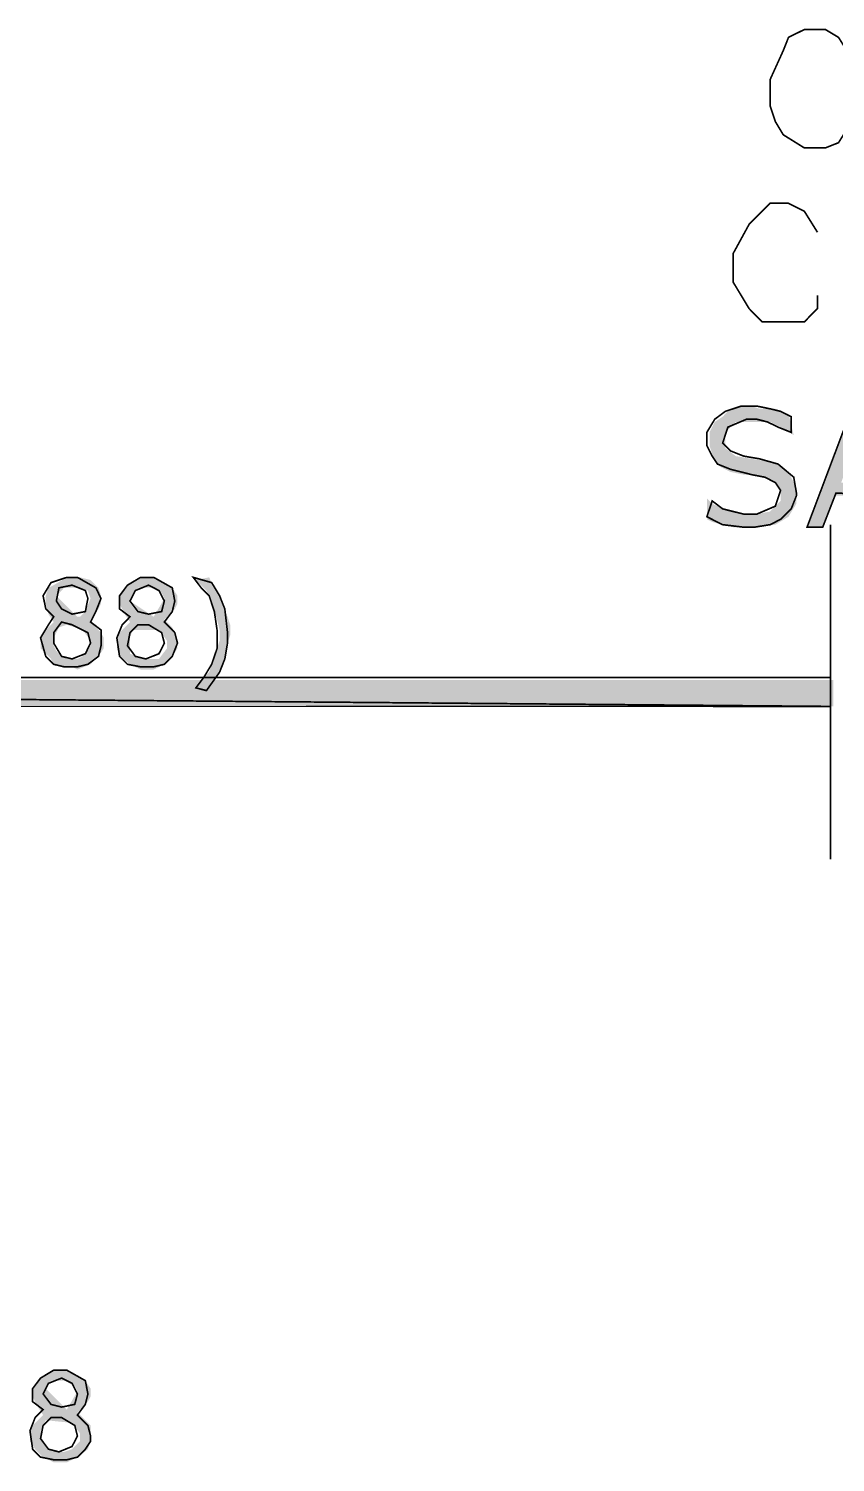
# Model space of a CAD drawing. Header units: millimetres. Extents: x 688550 to 690417, y 7458888 to 7459543.
# Drawn here: x 689886.44 to 689909.13, y 7459308.94 to 7459349.27 of the extents above; entities that cross this region are included whole.
import ezdxf

# ---------------------------------------------------------------- set-up
doc = ezdxf.new("R2010")
doc.units = ezdxf.units.MM
doc.header["$LTSCALE"] = 3
doc.header["$MEASUREMENT"] = 0
doc.layers.add('H', color=7, linetype='Continuous')
doc.layers.add('P', color=7, linetype='Continuous')

msp = doc.modelspace()

# ---------------------------------------------------------------- hatches: boundary and pattern name
at = {"layer": 'H', "linetype": 'Continuous'}
for points in [[(689906.701, 7459335.244), (689906.55, 7459335.244), (689906.256, 7459335.244), (689905.958, 7459335.315), (689905.664, 7459335.391), (689905.513, 7459335.466), (689905.513, 7459336.059), (689905.664, 7459335.907), (689905.958, 7459335.76), (689906.327, 7459335.685), (689906.626, 7459335.613), (689906.92, 7459335.613), (689907.293, 7459335.685), (689907.587, 7459335.983), (689907.587, 7459336.206), (689907.516, 7459336.428), (689907.293, 7459336.575), (689906.92, 7459336.722), (689906.55, 7459336.722), (689906.18, 7459336.798), (689905.886, 7459336.945), (689905.735, 7459337.096), (689905.588, 7459337.537), (689905.588, 7459337.911), (689905.735, 7459338.205), (689905.958, 7459338.352), (689906.105, 7459338.503), (689906.55, 7459338.65), (689906.773, 7459338.65), (689906.995, 7459338.574), (689907.293, 7459338.574), (689907.44, 7459338.574), (689907.587, 7459338.503), (689907.81, 7459338.427), (689907.957, 7459337.835), (689907.587, 7459338.058), (689907.44, 7459338.133), (689907.293, 7459338.205), (689906.995, 7459338.205), (689906.626, 7459338.205), (689906.327, 7459338.205), (689906.105, 7459337.982), (689906.033, 7459337.835), (689906.033, 7459337.613), (689906.033, 7459337.466), (689906.327, 7459337.243), (689906.773, 7459337.167), (689907.218, 7459337.096), (689907.516, 7459337.02), (689907.81, 7459336.798), (689908.033, 7459336.353), (689908.033, 7459336.059), (689908.033, 7459335.907), (689907.81, 7459335.538), (689907.44, 7459335.315), (689906.92, 7459335.244), (689906.701, 7459335.244)], [(689911.367, 7459335.244), (689910.847, 7459335.244), (689910.553, 7459336.13), (689910.406, 7459336.5), (689909.885, 7459338.133), (689909.293, 7459336.5), (689910.406, 7459336.5), (689910.553, 7459336.13), (689909.146, 7459336.13), (689908.772, 7459335.244), (689908.331, 7459335.244), (689909.587, 7459338.503), (689910.183, 7459338.503), (689911.367, 7459335.244)], [(689887.81, 7459331.241), (689887.658, 7459331.317), (689887.436, 7459331.317), (689887.142, 7459331.388), (689887.066, 7459331.539), (689886.772, 7459331.833), (689886.772, 7459332.132), (689886.844, 7459332.279), (689887.142, 7459332.577), (689887.289, 7459332.426), (689887.142, 7459332.132), (689887.142, 7459331.909), (689887.217, 7459331.762), (689887.364, 7459331.611), (689887.511, 7459331.539), (689887.81, 7459331.539), (689887.957, 7459331.611), (689888.179, 7459331.909), (689888.179, 7459332.056), (689887.957, 7459332.354), (689887.511, 7459332.501), (689887.289, 7459332.426), (689887.142, 7459332.577), (689886.995, 7459332.799), (689886.919, 7459333.093), (689886.919, 7459333.316), (689886.995, 7459333.539), (689887.142, 7459333.614), (689887.511, 7459333.833), (689887.658, 7459333.833), (689887.881, 7459333.833), (689888.179, 7459333.761), (689888.402, 7459333.539), (689888.473, 7459333.316), (689888.473, 7459333.093), (689888.402, 7459332.946), (689888.179, 7459332.648), (689888.032, 7459332.871), (689888.179, 7459333.24), (689888.104, 7459333.463), (689887.81, 7459333.539), (689887.587, 7459333.539), (689887.436, 7459333.539), (689887.217, 7459333.316), (689887.81, 7459332.724), (689887.881, 7459332.724), (689888.032, 7459332.871), (689888.179, 7459332.648), (689888.326, 7459332.426), (689888.473, 7459332.279), (689888.549, 7459332.132), (689888.549, 7459331.833), (689888.402, 7459331.611), (689888.179, 7459331.388), (689887.81, 7459331.241)], [(689889.586, 7459331.241), (689889.288, 7459331.388), (689888.994, 7459331.611), (689888.918, 7459331.833), (689888.918, 7459332.056), (689888.994, 7459332.279), (689889.288, 7459332.577), (689889.364, 7459332.354), (689889.288, 7459332.132), (689889.288, 7459331.909), (689889.288, 7459331.686), (689889.662, 7459331.539), (689889.809, 7459331.539), (689889.884, 7459331.539), (689890.103, 7459331.539), (689890.325, 7459331.833), (689890.325, 7459332.056), (689890.103, 7459332.354), (689889.364, 7459332.354), (689889.288, 7459332.577), (689889.141, 7459332.799), (689888.994, 7459333.093), (689888.994, 7459333.316), (689889.141, 7459333.539), (689889.364, 7459333.686), (689889.662, 7459333.833), (689889.662, 7459333.539), (689889.511, 7459333.539), (689889.288, 7459333.169), (689889.956, 7459332.724), (689889.956, 7459332.724), (689890.254, 7459333.24), (689890.178, 7459333.392), (689889.884, 7459333.539), (689889.662, 7459333.539), (689889.662, 7459333.833), (689889.956, 7459333.833), (689890.254, 7459333.686), (689890.477, 7459333.539), (689890.624, 7459333.316), (689890.624, 7459333.093), (689890.548, 7459332.946), (689890.254, 7459332.648), (689890.477, 7459332.426), (689890.624, 7459332.056), (689890.624, 7459331.833), (689890.477, 7459331.611), (689890.254, 7459331.388), (689889.956, 7459331.241), (689889.586, 7459331.241)], [(689891.069, 7459330.649), (689891.216, 7459330.872), (689891.514, 7459331.166), (689891.661, 7459331.611), (689891.737, 7459331.833), (689891.808, 7459332.056), (689891.808, 7459332.354), (689891.737, 7459332.648), (689891.585, 7459333.093), (689891.514, 7459333.316), (689891.438, 7459333.463), (689891.14, 7459333.761), (689891.514, 7459333.833), (689891.585, 7459333.686), (689891.808, 7459333.316), (689891.884, 7459333.093), (689891.955, 7459332.946), (689892.106, 7459332.501), (689892.106, 7459332.203), (689892.031, 7459331.985), (689891.955, 7459331.539), (689891.884, 7459331.317), (689891.808, 7459331.166), (689891.585, 7459330.796), (689891.438, 7459330.649), (689891.069, 7459330.649)], [(689909.07, 7459330.204), (689813.058, 7459330.947), (689909.07, 7459330.947), (689909.07, 7459330.204)], [(689813.058, 7459330.204), (689813.058, 7459330.947), (689909.07, 7459330.204), (689813.058, 7459330.204)], [(689887.142, 7459308.943), (689886.844, 7459309.09), (689886.621, 7459309.313), (689886.474, 7459309.536), (689886.474, 7459309.83), (689886.55, 7459309.981), (689886.844, 7459310.275), (689886.919, 7459310.128), (689886.844, 7459309.981), (689886.772, 7459309.83), (689886.772, 7459309.611), (689886.919, 7459309.389), (689887.066, 7459309.313), (689887.217, 7459309.237), (689887.436, 7459309.237), (689887.658, 7459309.313), (689887.881, 7459309.536), (689887.881, 7459309.758), (689887.658, 7459310.052), (689886.919, 7459310.128), (689886.844, 7459310.275), (689886.697, 7459310.497), (689886.55, 7459310.796), (689886.55, 7459311.018), (689886.697, 7459311.241), (689887.142, 7459311.535), (689887.289, 7459311.241), (689887.066, 7459311.241), (689886.919, 7459311.018), (689887.511, 7459310.426), (689887.511, 7459310.426), (689887.81, 7459310.943), (689887.734, 7459311.09), (689887.436, 7459311.241), (689887.289, 7459311.241), (689887.142, 7459311.535), (689887.511, 7459311.535), (689887.81, 7459311.388), (689888.032, 7459311.241), (689888.179, 7459311.018), (689888.179, 7459310.796), (689888.104, 7459310.649), (689887.81, 7459310.35), (689888.032, 7459310.128), (689888.179, 7459309.981), (689888.179, 7459309.83), (689888.179, 7459309.536), (689888.104, 7459309.313), (689887.81, 7459309.09), (689887.511, 7459308.943), (689887.142, 7459308.943)]]:
    msp.add_hatch(color=256, dxfattribs=at).paths.add_polyline_path(points)

# ---------------------------------------------------------------- linework, layer by layer
at = {"layer": 'P', "const_width": 0.0462}
for points in [[(689909.587, 7459348.428), (689909.217, 7459349.02), (689908.847, 7459349.242), (689908.255, 7459349.242), (689907.81, 7459349.02), (689907.663, 7459348.65), (689907.293, 7459347.835), (689907.293, 7459347.096), (689907.44, 7459346.651), (689907.663, 7459346.281), (689908.255, 7459345.912), (689908.847, 7459345.912), (689909.217, 7459346.059), (689909.587, 7459346.651)], [(689908.625, 7459343.539), (689908.255, 7459344.131), (689907.81, 7459344.354), (689907.293, 7459344.354), (689906.701, 7459343.761), (689906.256, 7459342.947), (689906.256, 7459342.132), (689906.479, 7459341.762), (689906.701, 7459341.393), (689907.071, 7459341.019), (689907.81, 7459341.019), (689908.255, 7459341.019), (689908.625, 7459341.393), (689908.625, 7459341.762)], [(689908.033, 7459336.206), (689907.957, 7459336.651), (689907.516, 7459337.02), (689906.995, 7459337.167), (689906.55, 7459337.243), (689906.18, 7459337.39), (689905.958, 7459337.613), (689906.105, 7459338.058), (689906.626, 7459338.28), (689906.92, 7459338.28), (689907.218, 7459338.205), (689907.516, 7459338.058), (689907.886, 7459337.911), (689907.886, 7459338.352), (689907.587, 7459338.503), (689907.293, 7459338.574), (689906.92, 7459338.65), (689906.479, 7459338.65), (689906.033, 7459338.503), (689905.735, 7459338.28), (689905.513, 7459337.911), (689905.513, 7459337.537), (689905.664, 7459337.243), (689905.811, 7459337.02), (689906.18, 7459336.873), (689906.479, 7459336.798), (689906.773, 7459336.722), (689907.142, 7459336.651), (689907.44, 7459336.5), (689907.587, 7459336.281), (689907.44, 7459335.836), (689906.92, 7459335.613), (689906.55, 7459335.613), (689906.256, 7459335.685), (689905.958, 7459335.76), (689905.664, 7459335.983), (689905.513, 7459335.538), (689905.958, 7459335.315), (689906.55, 7459335.244), (689906.848, 7459335.244), (689907.293, 7459335.315), (689907.587, 7459335.466), (689907.886, 7459335.76), (689908.033, 7459336.13), (689908.033, 7459336.206), (689908.033, 7459336.206)], [(689911.292, 7459335.244), (689910.107, 7459338.503), (689909.587, 7459338.574), (689908.331, 7459335.244), (689908.772, 7459335.244), (689909.146, 7459336.206), (689910.553, 7459336.13), (689910.847, 7459335.244), (689911.292, 7459335.244), (689911.292, 7459335.244)], [(689908.994, 7459325.907), (689908.994, 7459335.315)], [(689888.473, 7459332.056), (689888.473, 7459332.354), (689888.179, 7459332.577), (689888.326, 7459332.871), (689888.473, 7459333.24), (689888.326, 7459333.539), (689887.81, 7459333.833), (689887.511, 7459333.833), (689887.066, 7459333.686), (689886.844, 7459333.316), (689886.919, 7459332.946), (689887.142, 7459332.724), (689886.995, 7459332.501), (689886.772, 7459332.132), (689886.919, 7459331.611), (689887.142, 7459331.388), (689887.436, 7459331.317), (689887.81, 7459331.317), (689888.104, 7459331.388), (689888.402, 7459331.611), (689888.473, 7459331.909), (689888.473, 7459332.056), (689888.473, 7459332.056)], [(689890.624, 7459331.985), (689890.548, 7459332.279), (689890.254, 7459332.577), (689890.477, 7459332.871), (689890.548, 7459333.169), (689890.477, 7459333.539), (689889.956, 7459333.833), (689889.586, 7459333.833), (689889.217, 7459333.614), (689888.994, 7459333.316), (689888.994, 7459332.946), (689889.288, 7459332.724), (689889.07, 7459332.501), (689888.918, 7459332.132), (689888.994, 7459331.611), (689889.217, 7459331.388), (689889.586, 7459331.317), (689889.956, 7459331.317), (689890.254, 7459331.388), (689890.477, 7459331.611), (689890.624, 7459331.985), (689890.624, 7459331.985)], [(689892.031, 7459332.279), (689891.955, 7459332.946), (689891.808, 7459333.316), (689891.585, 7459333.686), (689891.069, 7459333.833), (689891.291, 7459333.539), (689891.514, 7459333.316), (689891.661, 7459332.871), (689891.737, 7459332.354), (689891.737, 7459331.833), (689891.585, 7459331.388), (689891.363, 7459331.019), (689891.14, 7459330.725), (689891.438, 7459330.649), (689891.808, 7459331.166), (689891.955, 7459331.539), (689892.031, 7459331.985), (689892.031, 7459332.279), (689892.031, 7459332.279)], [(689888.104, 7459333.24), (689888.032, 7459332.871), (689887.658, 7459332.799), (689887.364, 7459332.946), (689887.217, 7459333.169), (689887.289, 7459333.539), (689887.658, 7459333.614), (689888.032, 7459333.463), (689888.104, 7459333.24), (689888.104, 7459333.24)], [(689890.254, 7459333.169), (689890.178, 7459332.871), (689889.809, 7459332.799), (689889.511, 7459332.871), (689889.288, 7459333.169), (689889.439, 7459333.463), (689889.809, 7459333.614), (689890.103, 7459333.463), (689890.254, 7459333.169), (689890.254, 7459333.169)], [(689888.179, 7459331.985), (689888.032, 7459331.686), (689887.658, 7459331.539), (689887.364, 7459331.611), (689887.142, 7459331.985), (689887.142, 7459332.279), (689887.364, 7459332.577), (689887.658, 7459332.501), (689888.104, 7459332.279), (689888.179, 7459331.985), (689888.179, 7459331.985)], [(689890.254, 7459331.985), (689890.103, 7459331.686), (689889.733, 7459331.539), (689889.439, 7459331.611), (689889.217, 7459331.909), (689889.288, 7459332.279), (689889.511, 7459332.501), (689889.809, 7459332.501), (689890.178, 7459332.279), (689890.254, 7459331.985), (689890.254, 7459331.985)], [(689908.994, 7459330.204), (689908.994, 7459331.019), (689813.058, 7459331.019), (689908.994, 7459330.204), (689908.994, 7459330.204)], [(689908.994, 7459330.204), (689813.058, 7459331.019), (689813.058, 7459330.204), (689908.994, 7459330.204), (689908.994, 7459330.204)], [(689888.179, 7459309.683), (689888.104, 7459309.981), (689887.81, 7459310.275), (689888.032, 7459310.573), (689888.104, 7459310.867), (689888.032, 7459311.241), (689887.511, 7459311.535), (689887.142, 7459311.535), (689886.772, 7459311.312), (689886.55, 7459311.018), (689886.55, 7459310.649), (689886.844, 7459310.426), (689886.621, 7459310.203), (689886.474, 7459309.83), (689886.55, 7459309.313), (689886.772, 7459309.09), (689887.142, 7459309.015), (689887.511, 7459309.015), (689887.81, 7459309.09), (689888.032, 7459309.313), (689888.179, 7459309.536), (689888.179, 7459309.683), (689888.179, 7459309.683)], [(689887.81, 7459310.867), (689887.734, 7459310.573), (689887.364, 7459310.497), (689887.066, 7459310.573), (689886.844, 7459310.867), (689886.995, 7459311.165), (689887.364, 7459311.312), (689887.658, 7459311.165), (689887.81, 7459310.867), (689887.81, 7459310.867)], [(689887.81, 7459309.683), (689887.658, 7459309.389), (689887.289, 7459309.237), (689886.995, 7459309.313), (689886.772, 7459309.611), (689886.844, 7459309.981), (689887.066, 7459310.203), (689887.364, 7459310.203), (689887.734, 7459309.981), (689887.81, 7459309.683), (689887.81, 7459309.683)]]:
    msp.add_lwpolyline(points, dxfattribs=at)

doc.saveas('drawing.dxf')
